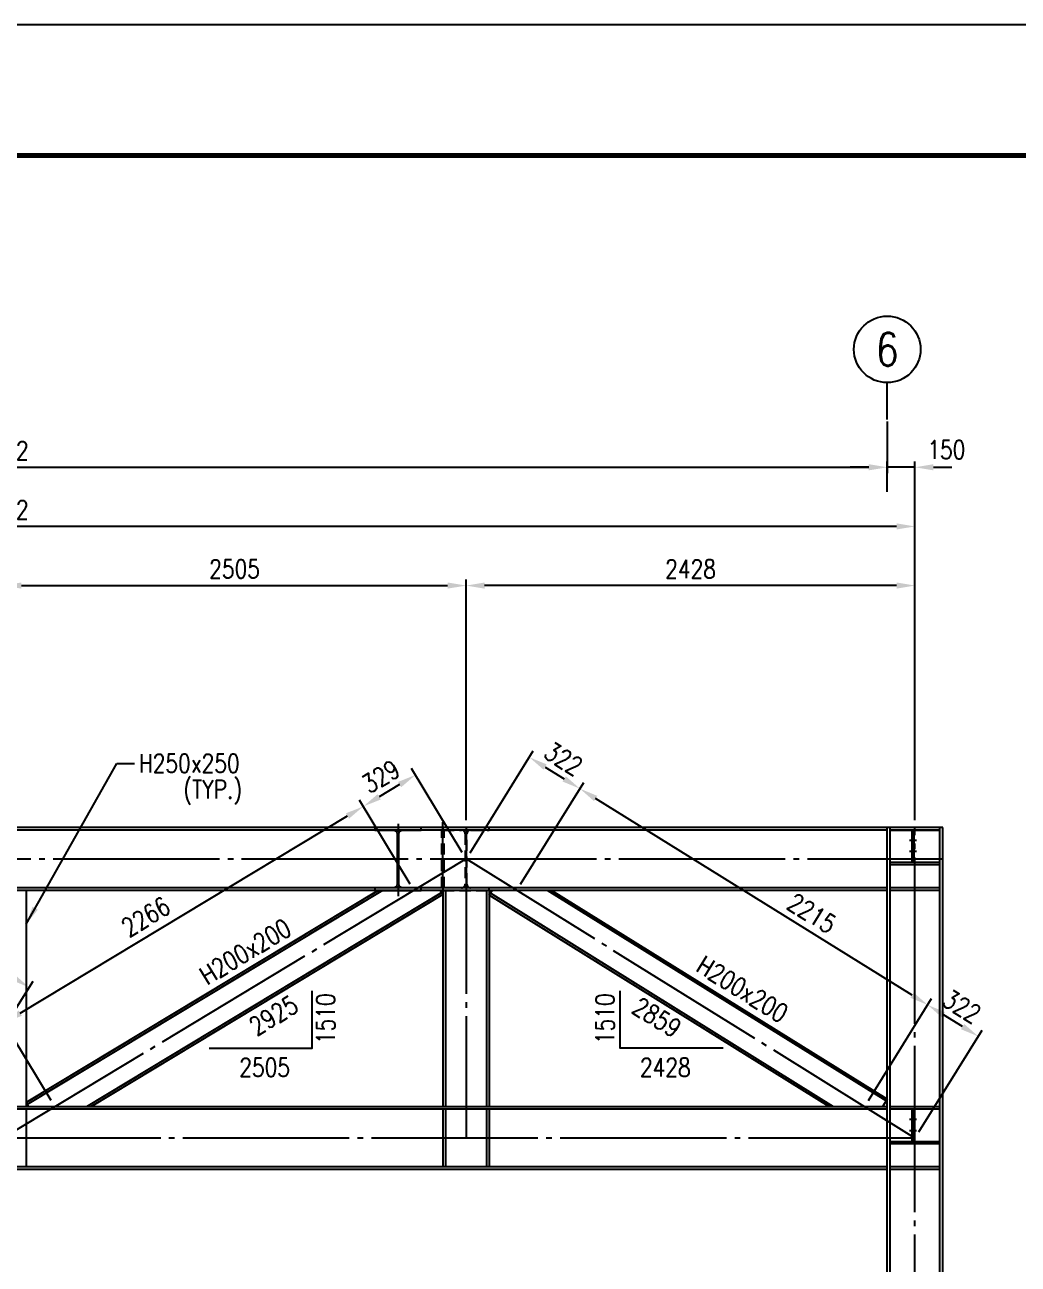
# Model space of a CAD drawing. Header units: millimetres. Extents: x 0 to 232280, y -26939 to 23794.
# Drawn here: x 184552 to 189926, y 17089 to 23794 of the extents above; entities that cross this region are included whole.
import ezdxf
from ezdxf.enums import TextEntityAlignment as Align

# ---------------------------------------------------------------- set-up
doc = ezdxf.new("R2010")
doc.units = ezdxf.units.MM
doc.header["$LTSCALE"] = 30
doc.linetypes.add('JNK-CENTER', pattern=[34, 30, -1.5, 1, -1.5])
doc.linetypes.add('JNK-HIDDEN', pattern=[3, 2, -1])
for name, color, linetype in [('CEN-R', 1, 'JNK-CENTER'), ('CON-C', 4, 'Continuous'), ('CON-G', 3, 'Continuous'), ('CON-W', 7, 'Continuous'), ('CON-Y', 2, 'Continuous'), ('Dim-W', 7, 'Continuous'), ('HID-Y', 2, 'JNK-HIDDEN'), ('STL-OBJT', 7, 'Continuous')]:
    doc.layers.add(name, color=color, linetype=linetype)
doc.styles.add('SIMPLEX', font='simplex.shx', dxfattribs={"width": 0.8})
doc.dimstyles.new('DIM35', dxfattribs={"dimscale": 35, "dimtxt": 2.5, "dimasz": 2.5, "dimexe": 0.8, "dimexo": 1, "dimgap": 1, "dimtad": 1, "dimdec": 1, "dimdsep": 46, "dimtxsty": 'SIMPLEX', "dimcen": 0, "dimclrd": 7, "dimclre": 7, "dimclrt": 2, "dimadec": 1, "dimazin": 2, "dimtfac": 1, "dimtdec": 1, "dimtix": 1, "dimtmove": 2, "dimatfit": 2, "dimfxl": 1, "dimtfill": 1, "dimarcsym": 1})
doc.dimstyles.new('DIM40', dxfattribs={"dimscale": 40, "dimtxt": 2.5, "dimasz": 2.5, "dimexe": 1, "dimexo": 1, "dimgap": 1, "dimtad": 1, "dimdec": 0, "dimdsep": 46, "dimtxsty": 'SIMPLEX', "dimcen": 0, "dimclrd": 7, "dimclre": 7, "dimclrt": 2, "dimadec": 1, "dimazin": 2, "dimtfac": 1, "dimtdec": 0, "dimtix": 1, "dimtmove": 2, "dimatfit": 2, "dimfxl": 1, "dimtolj": 1, "dimtzin": 0, "dimarcsym": 1})

# ---------------------------------------------------------------- blocks, each defined once
blk = doc.blocks.new('TITLE')
at = {"color": 7}
blk.add_line((841, 594.85), (0, 594.85), dxfattribs=at)
at = {"color": 7, "const_width": 0.707}
blk.add_lwpolyline([(823.32, 577.17), (27.94, 577.17)], dxfattribs=at)
blk = doc.blocks.new('*D2050')
at = {"layer": 'DEFPOINTS', "color": 0, "transparency": 16777216}
for p in [(186939.3, 20760.3), (184434.3, 19471.1), (186939.3, 19451.1)]:
    blk.add_point(p, dxfattribs=at)
at = {"layer": 'Dim-W', "color": 7, "linetype": 'ByBlock', "lineweight": -2, "transparency": 16777216}
for p, q in [((184434.3, 19511.1), (184434.3, 20792.3)), ((186939.3, 19491.1), (186939.3, 20792.3)), ((184534.3, 20760.3), (186839.3, 20760.3))]:
    blk.add_line(p, q, dxfattribs=at)
at = {"layer": 'Dim-W', "color": 7, "transparency": 16777216}
for points in [[(184534.3, 20777), (184534.3, 20743.7), (184434.3, 20760.3)], [(186839.3, 20777), (186839.3, 20743.7), (186939.3, 20760.3)]]:
    blk.add_solid(points, dxfattribs=at)
at = {"layer": 'Dim-W', "color": 2, "transparency": 16777216, "insert": (185686.8, 20850.3), "char_height": 100, "attachment_point": 5, "style": 'SIMPLEX', "bg_fill": 3, "box_fill_scale": 1.1, "bg_fill_color": 256, "bg_fill_true_color": 13158600, "bg_fill_transparency": 0}
blk.add_mtext('2505', dxfattribs=at)
blk = doc.blocks.new('*D2052')
at = {"layer": 'DEFPOINTS', "color": 0, "transparency": 16777216}
for p in [(179505.3, 21080.3), (179505.3, 19451.1), (189367.3, 19451.1)]:
    blk.add_point(p, dxfattribs=at)
at = {"layer": 'Dim-W', "color": 7, "linetype": 'ByBlock', "lineweight": -2, "transparency": 16777216}
for p, q in [((179505.3, 19491.1), (179505.3, 21112.3)), ((189267.3, 21080.3), (179605.3, 21080.3)), ((189367.3, 19491.1), (189367.3, 21112.3))]:
    blk.add_line(p, q, dxfattribs=at)
at = {"layer": 'Dim-W', "color": 7, "transparency": 16777216}
for points in [[(179605.3, 21097), (179605.3, 21063.7), (179505.3, 21080.3)], [(189267.3, 21097), (189267.3, 21063.7), (189367.3, 21080.3)]]:
    blk.add_solid(points, dxfattribs=at)
at = {"layer": 'Dim-W', "color": 2, "transparency": 16777216, "insert": (184436.3, 21170.3), "char_height": 100, "attachment_point": 5, "style": 'SIMPLEX', "bg_fill": 3, "box_fill_scale": 1.1, "bg_fill_color": 256, "bg_fill_true_color": 13158600, "bg_fill_transparency": 0}
blk.add_mtext('9862', dxfattribs=at)
blk = doc.blocks.new('*D2053')
at = {"layer": 'DEFPOINTS', "color": 0, "ltscale": 0.5, "transparency": 16777216}
for p in [(186939.3, 20760.3), (186939.3, 20760.3), (189367.3, 19491.1)]:
    blk.add_point(p, dxfattribs=at)
at = {"layer": 'Dim-W', "color": 7, "linetype": 'ByBlock', "lineweight": -2, "ltscale": 0.5, "transparency": 16777216}
for p, q in [((189367.3, 19531.1), (189367.3, 20800.3)), ((189267.3, 20760.3), (187039.3, 20760.3))]:
    blk.add_line(p, q, dxfattribs=at)
at = {"layer": 'Dim-W', "color": 7, "ltscale": 0.5, "transparency": 16777216}
for points in [[(187039.3, 20777), (187039.3, 20743.7), (186939.3, 20760.3)], [(189267.3, 20777), (189267.3, 20743.7), (189367.3, 20760.3)]]:
    blk.add_solid(points, dxfattribs=at)
at = {"layer": 'Dim-W', "color": 2, "ltscale": 0.5, "transparency": 16777216, "insert": (188153.3, 20850.3), "char_height": 100, "attachment_point": 5, "style": 'SIMPLEX'}
blk.add_mtext('\\A1;2428', dxfattribs=at)
blk = doc.blocks.new('*D2056')
at = {"layer": 'DEFPOINTS', "color": 0, "transparency": 16777216}
for p in [(179655.3, 21688.3), (189217.3, 21688.3), (189217.3, 21400.3)]:
    blk.add_point(p, dxfattribs=at)
at = {"layer": 'Dim-W', "color": 7, "linetype": 'ByBlock', "lineweight": -2, "transparency": 16777216}
for p, q in [((179655.3, 21648.3), (179655.3, 21368.3)), ((189217.3, 21648.3), (189217.3, 21368.3)), ((179755.3, 21400.3), (189117.3, 21400.3))]:
    blk.add_line(p, q, dxfattribs=at)
at = {"layer": 'Dim-W', "color": 7, "transparency": 16777216}
for points in [[(179755.3, 21417), (179755.3, 21383.7), (179655.3, 21400.3)], [(189117.3, 21417), (189117.3, 21383.7), (189217.3, 21400.3)]]:
    blk.add_solid(points, dxfattribs=at)
at = {"layer": 'Dim-W', "color": 2, "transparency": 16777216, "insert": (184436.3, 21490.3), "char_height": 100, "attachment_point": 5, "style": 'SIMPLEX', "bg_fill": 3, "box_fill_scale": 1.1, "bg_fill_color": 256, "bg_fill_true_color": 13158600, "bg_fill_transparency": 0}
blk.add_mtext('9562', dxfattribs=at)
blk = doc.blocks.new('*D2059')
at = {"layer": 'DEFPOINTS', "color": 0, "transparency": 16777216}
for p in [(189217.3, 21400.3), (189217.3, 21227.2), (189367.3, 20608.5)]:
    blk.add_point(p, dxfattribs=at)
at = {"layer": 'Dim-W', "color": 7, "linetype": 'ByBlock', "lineweight": -2, "transparency": 16777216}
for p, q in [((189117.3, 21400.3), (189017.3, 21400.3)), ((189217.3, 21267.2), (189217.3, 21432.3)), ((189367.3, 21400.3), (189217.3, 21400.3)), ((189367.3, 20648.5), (189367.3, 21432.3)), ((189467.3, 21400.3), (189567.3, 21400.3))]:
    blk.add_line(p, q, dxfattribs=at)
at = {"layer": 'Dim-W', "color": 7, "transparency": 16777216}
blk.add_solid([(189117.3, 21417), (189117.3, 21383.7), (189217.3, 21400.3)], dxfattribs=at)
at = {"layer": 'Dim-W', "color": 2, "transparency": 16777216, "insert": (189537.3, 21495.6), "char_height": 100, "attachment_point": 5, "style": 'SIMPLEX', "bg_fill": 3, "box_fill_scale": 1.1, "bg_fill_color": 256, "bg_fill_true_color": 13158600, "bg_fill_transparency": 0}
blk.add_mtext('150', dxfattribs=at)
at = {"layer": 'Dim-W', "color": 7, "transparency": 16777216}
blk.add_solid([(189467.3, 21417), (189467.3, 21383.7), (189367.3, 21400.3)], dxfattribs=at)
blk = doc.blocks.new('*D1977')
at = {"layer": 'DEFPOINTS', "color": 0, "ltscale": 0.5, "transparency": 16777216}
for p in [(189436.2, 18491.5), (189093.9, 17941.1), (189367.3, 17771.1)]:
    blk.add_point(p, dxfattribs=at)
at = {"layer": 'Dim-W', "color": 7, "linetype": 'ByBlock', "lineweight": -2, "ltscale": 0.5, "transparency": 16777216}
for p, q in [((189115, 17975.1), (189457.3, 18525.5)), ((189624.6, 18374.3), (189521.1, 18438.7)), ((189388.4, 17805.1), (189730.7, 18355.5))]:
    blk.add_line(p, q, dxfattribs=at)
at = {"layer": 'Dim-W', "color": 7, "ltscale": 0.5, "transparency": 16777216}
for points in [[(189529.9, 18452.8), (189512.3, 18424.5), (189436.2, 18491.5)], [(189633.4, 18388.5), (189615.8, 18360.1), (189709.6, 18321.5)]]:
    blk.add_solid(points, dxfattribs=at)
at = {"layer": 'Dim-W', "color": 2, "ltscale": 0.5, "transparency": 16777216, "insert": (189620.4, 18482.9), "char_height": 100, "attachment_point": 5, "rotation": 328.12206, "style": 'SIMPLEX'}
blk.add_mtext('\\A1;322', dxfattribs=at)
blk = doc.blocks.new('*D1978')
at = {"layer": 'DEFPOINTS', "color": 0, "ltscale": 0.5, "transparency": 16777216}
for p in [(187554.9, 19661.5), (187212.6, 19111.1), (189093.9, 17941.1)]:
    blk.add_point(p, dxfattribs=at)
at = {"layer": 'Dim-W', "color": 7, "linetype": 'ByBlock', "lineweight": -2, "ltscale": 0.5, "transparency": 16777216}
for p, q in [((187233.7, 19145.1), (187576, 19695.5)), ((189351.3, 18544.3), (187639.8, 19608.7)), ((189115, 17975.1), (189457.3, 18525.5))]:
    blk.add_line(p, q, dxfattribs=at)
at = {"layer": 'Dim-W', "color": 7, "ltscale": 0.5, "transparency": 16777216}
for points in [[(187648.6, 19622.8), (187631, 19594.5), (187554.9, 19661.5)], [(189360.1, 18558.5), (189342.5, 18530.1), (189436.2, 18491.5)]]:
    blk.add_solid(points, dxfattribs=at)
at = {"layer": 'Dim-W', "color": 2, "ltscale": 0.5, "transparency": 16777216, "insert": (188809.4, 18987.3), "char_height": 100, "attachment_point": 5, "rotation": 328.12206, "style": 'SIMPLEX'}
blk.add_mtext('\\A1;2215', dxfattribs=at)
blk = doc.blocks.new('*D1979')
at = {"layer": 'DEFPOINTS', "color": 0, "ltscale": 0.5, "transparency": 16777216}
for p in [(187554.9, 19661.5), (186939.3, 19281.1), (187212.6, 19111.1)]:
    blk.add_point(p, dxfattribs=at)
at = {"layer": 'Dim-W', "color": 7, "linetype": 'ByBlock', "lineweight": -2, "ltscale": 0.5, "transparency": 16777216}
for p, q in [((186960.4, 19315.1), (187302.7, 19865.5)), ((187366.5, 19778.7), (187470, 19714.3)), ((187233.7, 19145.1), (187576, 19695.5))]:
    blk.add_line(p, q, dxfattribs=at)
at = {"layer": 'Dim-W', "color": 7, "ltscale": 0.5, "transparency": 16777216}
for points in [[(187375.3, 19792.8), (187357.7, 19764.5), (187281.6, 19831.5)], [(187478.8, 19728.5), (187461.2, 19700.1), (187554.9, 19661.5)]]:
    blk.add_solid(points, dxfattribs=at)
at = {"layer": 'Dim-W', "color": 2, "ltscale": 0.5, "transparency": 16777216, "insert": (187465.8, 19822.9), "char_height": 100, "attachment_point": 5, "rotation": 328.12206, "style": 'SIMPLEX'}
blk.add_mtext('\\A1;322', dxfattribs=at)
blk = doc.blocks.new('*D1980')
at = {"layer": 'DEFPOINTS', "color": 0, "ltscale": 0.5, "transparency": 16777216}
for p in [(186383.3, 19565.5), (186939.3, 19281.1), (186657.3, 19111.1)]:
    blk.add_point(p, dxfattribs=at)
at = {"layer": 'Dim-W', "color": 7, "linetype": 'ByBlock', "lineweight": -2, "ltscale": 0.5, "transparency": 16777216}
for p, q in [((186918.6, 19315.4), (186644.7, 19769.8)), ((186579.7, 19683.9), (186469, 19617.2)), ((186636.6, 19145.4), (186362.7, 19599.8))]:
    blk.add_line(p, q, dxfattribs=at)
at = {"layer": 'Dim-W', "color": 7, "ltscale": 0.5, "transparency": 16777216}
for points in [[(186571.1, 19698.2), (186588.3, 19669.6), (186665.4, 19735.5)], [(186460.4, 19631.4), (186477.6, 19602.9), (186383.3, 19565.5)]]:
    blk.add_solid(points, dxfattribs=at)
at = {"layer": 'Dim-W', "color": 2, "ltscale": 0.5, "transparency": 16777216, "insert": (186477.9, 19727.6), "char_height": 100, "attachment_point": 5, "rotation": 31.08134, "style": 'SIMPLEX'}
blk.add_mtext('\\A1;329', dxfattribs=at)
blk = doc.blocks.new('*D1981')
at = {"layer": 'DEFPOINTS', "color": 0, "ltscale": 0.5, "transparency": 16777216}
for p in [(184442.4, 18395.5), (184716.3, 17941.1), (184434.3, 17771.1)]:
    blk.add_point(p, dxfattribs=at)
at = {"layer": 'Dim-W', "color": 7, "linetype": 'ByBlock', "lineweight": -2, "ltscale": 0.5, "transparency": 16777216}
for p, q in [((184695.6, 17975.4), (184421.7, 18429.8)), ((184246, 18277.2), (184356.7, 18343.9)), ((184413.6, 17805.4), (184139.7, 18259.8))]:
    blk.add_line(p, q, dxfattribs=at)
at = {"layer": 'Dim-W', "color": 7, "ltscale": 0.5, "transparency": 16777216}
for points in [[(184348.1, 18358.2), (184365.3, 18329.6), (184442.4, 18395.5)], [(184237.4, 18291.4), (184254.6, 18262.9), (184160.4, 18225.5)]]:
    blk.add_solid(points, dxfattribs=at)
at = {"layer": 'Dim-W', "color": 2, "ltscale": 0.5, "transparency": 16777216, "insert": (184196.7, 18362.3), "char_height": 100, "attachment_point": 5, "rotation": 31.08134, "style": 'SIMPLEX'}
blk.add_mtext('\\A1;329', dxfattribs=at)
blk = doc.blocks.new('*D1982')
at = {"layer": 'DEFPOINTS', "color": 0, "ltscale": 0.5, "transparency": 16777216}
for p in [(186383.3, 19565.5), (186657.3, 19111.1), (184716.3, 17941.1)]:
    blk.add_point(p, dxfattribs=at)
at = {"layer": 'Dim-W', "color": 7, "linetype": 'ByBlock', "lineweight": -2, "ltscale": 0.5, "transparency": 16777216}
for p, q in [((186636.6, 19145.4), (186362.7, 19599.8)), ((184528, 18447.2), (186297.7, 19513.9)), ((184695.6, 17975.4), (184421.7, 18429.8))]:
    blk.add_line(p, q, dxfattribs=at)
at = {"layer": 'Dim-W', "color": 7, "ltscale": 0.5, "transparency": 16777216}
for points in [[(186289.1, 19528.2), (186306.3, 19499.6), (186383.3, 19565.5)], [(184519.4, 18461.4), (184536.6, 18432.9), (184442.4, 18395.5)]]:
    blk.add_solid(points, dxfattribs=at)
at = {"layer": 'Dim-W', "color": 2, "ltscale": 0.5, "transparency": 16777216, "insert": (185207, 18969), "char_height": 100, "attachment_point": 5, "rotation": 31.08134, "style": 'SIMPLEX'}
blk.add_mtext('\\A1;2266', dxfattribs=at)
blk = doc.blocks.new('*D2064')
at = {"layer": 'DEFPOINTS', "color": 0, "ltscale": 0.5, "transparency": 16777216}
for p in [(182731.5, 19756.2), (182322.2, 19111.1), (184166.3, 17941.1)]:
    blk.add_point(p, dxfattribs=at)
at = {"layer": 'Dim-W', "color": 7, "linetype": 'ByBlock', "lineweight": -2, "ltscale": 0.5, "transparency": 16777216}
for p, q in [((182343.6, 19144.9), (182752.9, 19789.9)), ((184491.1, 18639.7), (182815.9, 19702.6)), ((184187.8, 17974.9), (184597, 18619.9))]:
    blk.add_line(p, q, dxfattribs=at)
at = {"layer": 'Dim-W', "color": 7, "ltscale": 0.5, "transparency": 16777216}
for points in [[(182824.8, 19716.7), (182807, 19688.5), (182731.5, 19756.2)], [(184500.1, 18653.8), (184482.2, 18625.7), (184575.6, 18586.2)]]:
    blk.add_solid(points, dxfattribs=at)
at = {"layer": 'Dim-W', "color": 2, "ltscale": 0.5, "transparency": 16777216, "insert": (183701.7, 19247.2), "char_height": 100, "attachment_point": 5, "rotation": 327.60676, "style": 'SIMPLEX'}
blk.add_mtext('\\A1;2184', dxfattribs=at)
blk = doc.blocks.new('col-line')
at = {"layer": 'CON-Y'}
blk.add_line((0, 3), (0, 8), dxfattribs=at)
blk.add_circle((0, 12.5), 4.5, dxfattribs=at)
at = {"layer": 'CON-C', "style": 'SIMPLEX', "width": 0.8}
blk.add_attdef('1', text='', height=4.5, dxfattribs=at).set_placement((0, 12.5), align=Align.MIDDLE_CENTER)

msp = doc.modelspace()

# ---------------------------------------------------------------- linework, layer by layer
at = {"layer": 'CEN-R'}
for p, q in [((189375.14, 19381.12), (189336.9, 19381.12)), ((189375.14, 19321.12), (189336.9, 19321.12)), ((168385.27, 19281.12), (189517.27, 19281.12)), ((186939.27, 19281.12), (184434.27, 17771.12)), ((189367.27, 17771.12), (186939.27, 19281.12)), ((189375.14, 17871.12), (189336.9, 17871.12)), ((189367.27, 17771.12), (179355.27, 17771.12)), ((189375.14, 17811.12), (189336.9, 17811.12))]:
    msp.add_line(p, q, dxfattribs=at)
at = {"layer": 'CON-G'}
for p, q in [((189502.27, 15451.12), (189502.27, 19451.12)), ((189517.27, 15451.12), (189517.27, 19451.12)), ((189232.27, 19263.12), (189502.27, 19263.12)), ((189232.27, 19263.12), (189502.27, 19263.12)), ((189232.27, 19251.12), (189502.27, 19251.12)), ((189232.27, 19251.12), (189502.27, 19251.12)), ((189217.27, 19125.12), (179655.27, 19125.12)), ((189217.27, 19111.12), (179655.27, 19111.12)), ((189217.27, 19111.12), (179655.27, 19111.12)), ((186463.55, 19111.12), (184559.27, 17963.24)), ((184559.27, 19111.12), (184559.27, 17941.12)), ((186486.79, 19111.12), (184565.47, 17952.96)), ((186814.27, 19089.01), (186800.94, 19111.12)), ((186814.27, 19111.12), (186814.27, 17941.12)), ((186828.27, 19111.12), (186828.27, 17941.12)), ((187050.27, 19111.12), (187050.27, 17941.12)), ((187064.27, 19111.12), (187064.27, 17941.12)), ((187064.27, 19085.62), (187080.13, 19111.12)), ((189210.94, 17971.98), (187379.26, 19111.12)), ((189217.27, 17982.17), (187401.98, 19111.12)), ((189502.27, 19125.12), (189232.27, 19125.12)), ((189502.27, 19111.12), (189232.27, 19111.12)), ((189502.27, 19111.12), (189232.27, 19111.12)), ((186808.08, 19099.29), (184886.75, 17941.12)), ((186814.27, 19089.01), (184910, 17941.12)), ((188904.57, 17941.12), (187064.27, 19085.62)), ((188927.29, 17941.12), (187070.61, 19095.81)), ((189217.27, 17982.17), (189191.74, 17941.12)), ((189217.27, 17941.12), (179655.27, 17941.12)), ((189217.27, 17927.12), (179655.27, 17927.12)), ((184559.27, 17963.24), (184572.6, 17941.12)), ((184559.27, 17927.12), (184559.27, 17615.12)), ((186814.27, 17927.12), (186814.27, 17615.12)), ((186828.27, 17927.12), (186828.27, 17615.12)), ((187050.27, 17927.12), (187050.27, 17615.12)), ((187064.27, 17927.12), (187064.27, 17615.12)), ((189502.27, 17941.12), (189233.27, 17941.12)), ((189502.27, 17927.12), (189233.27, 17927.12)), ((189351.27, 17753.12), (189351.27, 17927.12)), ((189363.27, 17753.12), (189363.27, 17927.12)), ((189231.27, 17753.12), (189502.27, 17753.12)), ((189231.27, 17753.12), (189502.27, 17753.12)), ((189231.27, 17741.12), (189502.27, 17741.12)), ((189231.27, 17741.12), (189502.27, 17741.12)), ((189217.27, 17615.12), (179655.27, 17615.12)), ((189217.27, 17601.12), (179655.27, 17601.12)), ((189501.27, 17615.12), (189233.27, 17615.12)), ((189501.27, 17601.12), (189233.27, 17601.12))]:
    msp.add_line(p, q, dxfattribs=at)
at = {"layer": 'Dim-W', "ltscale": 0.5}
for points in [[(185549.61, 18257.76), (186106.67, 18257.76), (186106.67, 18568.03)], [(188328.94, 18257.76), (187771.88, 18257.76), (187771.88, 18568.03)]]:
    msp.add_lwpolyline(points, dxfattribs=at)
at = {"layer": 'HID-Y'}
for p, q in [((189363.27, 19392.62), (189351.27, 19392.62)), ((189363.27, 19369.62), (189351.27, 19369.62)), ((189363.27, 19332.62), (189351.27, 19332.62)), ((189363.27, 19309.62), (189351.27, 19309.62)), ((189363.27, 17882.62), (189351.27, 17882.62)), ((189363.27, 17859.62), (189351.27, 17859.62)), ((189363.27, 17822.62), (189351.27, 17822.62)), ((189363.27, 17799.62), (189351.27, 17799.62))]:
    msp.add_line(p, q, dxfattribs=at)

# ---------------------------------------------------------------- block references
at = {"linetype": 'ByBlock', "xscale": 39.99999999599994, "yscale": 39.99999999599994, "zscale": 39.99999999599994}
msp.add_blockref('TITLE', (162938.05, 0), dxfattribs=at)

# ---------------------------------------------------------------- texts
at = {"layer": 'CON-Y', "style": 'SIMPLEX', "width": 0.8}
for p in [(186229.6, 18279.54), (187740.46, 18279.54)]:
    msp.add_text('1510', height=100, rotation=90, dxfattribs=at).set_placement(p)
for s, p in [('2505', (185712.6, 18103.99)), ('2428', (187880.23, 18103.99))]:
    msp.add_text(s, height=100, dxfattribs=at).set_placement(p)
at = {"layer": 'Dim-W', "color": 2, "style": 'SIMPLEX', "width": 0.8}
for rotation, p in [(31.081338, (185537.48, 18596.54)), (328.122063, (188175.78, 18677.92))]:
    msp.add_text('H200x200', height=100, rotation=rotation, dxfattribs=at).set_placement(p)
at = {"layer": 'Dim-W', "color": 2, "char_height": 100, "attachment_point": 5, "style": 'SIMPLEX'}
for s, insert, rotation in [('2925', (185898.26, 18434.71), 31.081338), ('2859', (187971.35, 18423.99), 328.122063)]:
    msp.add_mtext(s, dxfattribs=dict(at, insert=insert, rotation=rotation))

# ---------------------------------------------------------------- dimensions: what is measured, and where the dimension line sits
at = {"layer": 'Dim-W', "ltscale": 0.5}
dim = msp.add_linear_dim(base=(189436.2, 18491.49), p1=(189367.27, 17771.12), p2=(189093.92, 17941.12), angle=148.122063, dimstyle='DIM40', dxfattribs=at)
dim.commit()
dim.dimension.update_dxf_attribs({"geometry": '*D1977', "text_midpoint": (189620.41, 18482.91)})
dim = msp.add_linear_dim(base=(184442.38, 18395.53), p1=(184434.27, 17771.12), p2=(184716.29, 17941.12), angle=211.081338, dimstyle='DIM40', dxfattribs=at)
dim.commit()
dim.dimension.update_dxf_attribs({"geometry": '*D1981', "text_midpoint": (184196.71, 18362.34), "dimtype": 160})

# ---------------------------------------------------------------- next in the draw order: dimensions: what is measured, and where the dimension line sits
at = {"layer": 'Dim-W'}
dim = msp.add_linear_dim(base=(189217.27, 21400.34), p1=(179655.27, 21688.32), p2=(189217.27, 21688.32), dimstyle='DIM35', override={"dimscale": 40}, dxfattribs=at)
dim.commit()
dim.dimension.update_dxf_attribs({"geometry": '*D2056', "text_midpoint": (184436.27, 21490.34)})
dim = msp.add_linear_dim(base=(186939.27, 20760.34), p1=(184434.27, 19471.12), p2=(186939.27, 19451.12), angle=180, dimstyle='DIM35', override={"dimscale": 40}, dxfattribs=at)
dim.commit()
dim.dimension.update_dxf_attribs({"geometry": '*D2050', "text_midpoint": (185686.77, 20850.34)})

# ---------------------------------------------------------------- next in the draw order: block references
at = {"layer": 'CON-W', "xscale": 40, "yscale": 40, "zscale": 40}
msp.add_blockref('col-line', (189217.27, 21538.27), dxfattribs=at).add_auto_attribs({'1': '6'})

# ---------------------------------------------------------------- next in the draw order: dimensions: what is measured, and where the dimension line sits
at = {"layer": 'Dim-W'}
dim = msp.add_linear_dim(base=(179505.27, 21080.34), p1=(189367.27, 19451.12), p2=(179505.27, 19451.12), angle=180, dimstyle='DIM35', override={"dimscale": 40}, dxfattribs=at)
dim.commit()
dim.dimension.update_dxf_attribs({"geometry": '*D2052', "text_midpoint": (184436.27, 21170.34)})

# ---------------------------------------------------------------- next in the draw order: linework, layer by layer
at = {"layer": 'CEN-R'}
for p, q in [((186571.27, 19472.15), (186571.27, 19080.23)), ((186814.27, 19125.12), (186814.27, 19481.08)), ((186939.27, 19451.12), (186939.27, 17771.12)), ((189367.27, 15329.72), (189367.27, 19451.12))]:
    msp.add_line(p, q, dxfattribs=at)
at = {"layer": 'CON-G'}
for p, q in [((189517.27, 19451.12), (179505.27, 19451.12)), ((189217.27, 15451.12), (189217.27, 19451.12)), ((189232.27, 15451.12), (189232.27, 19451.12)), ((189217.27, 19437.12), (179655.27, 19437.12)), ((189502.27, 19437.12), (189232.27, 19437.12)), ((189232.27, 19437.12), (189502.27, 19437.12)), ((189351.27, 19263.12), (189351.27, 19437.12)), ((189363.27, 19263.12), (189363.27, 19437.12))]:
    msp.add_line(p, q, dxfattribs=at)
msp.add_lwpolyline([(186696.27, 19111.12), (186696.27, 19125.12), (186595.77, 19125.12, -0.4142136), (186575.77, 19145.12), (186575.77, 19417.12, -0.4142136), (186595.77, 19437.12), (186696.27, 19437.12), (186696.27, 19451.12), (186446.27, 19451.12), (186446.27, 19437.12), (186546.77, 19437.12, -0.4142136), (186566.77, 19417.12), (186566.77, 19145.12, -0.4142136), (186546.77, 19125.12), (186446.27, 19125.12), (186446.27, 19111.12)], format="xyb", close=True, dxfattribs=at)
at = {"layer": 'HID-Y'}
for p, q in [((186807.27, 19125.12), (186807.27, 19437.12)), ((186821.27, 19125.12), (186821.27, 19437.12))]:
    msp.add_line(p, q, dxfattribs=at)
msp.add_lwpolyline([(187064.27, 19111.12), (187064.27, 19125.12), (186963.77, 19125.12, -0.4142136), (186943.77, 19145.12), (186943.77, 19417.12, -0.4142136), (186963.77, 19437.12), (187064.27, 19437.12), (187064.27, 19451.12), (186814.27, 19451.12), (186814.27, 19437.12), (186914.77, 19437.12, -0.4142136), (186934.77, 19417.12), (186934.77, 19145.12, -0.4142136), (186914.77, 19125.12), (186814.27, 19125.12), (186814.27, 19111.12)], format="xyb", close=True, dxfattribs=at)

# ---------------------------------------------------------------- next in the draw order: texts
at = {"layer": 'CON-Y', "style": 'SIMPLEX', "width": 0.8}
for s, p in [('H250x250', (185169.07, 19748.64)), ('(TYP.)', (185409.07, 19608.38))]:
    msp.add_text(s, height=100, dxfattribs=at).set_placement(p)

# ---------------------------------------------------------------- next in the draw order: dimensions: what is measured, and where the dimension line sits
at = {"layer": 'Dim-W', "ltscale": 0.5}
for base, p1, p2, angle, picture, middle in [((186939.27, 20760.34), (189367.27, 19491.12), (186939.27, 20760.34), 180, '*D2053', (188153.27, 20850.34)), ((187554.9, 19661.49), (186939.27, 19281.12), (187212.62, 19111.12), 148.122063, '*D1979', (187465.76, 19822.91)), ((182731.47, 19756.16), (184166.33, 17941.12), (182322.22, 19111.12), 147.606761, '*D2064', (183701.73, 19247.16)), ((186383.34, 19565.53), (186939.27, 19281.12), (186657.25, 19111.12), 211.081338, '*D1980', (186477.88, 19727.61))]:
    dim = msp.add_linear_dim(base=base, p1=p1, p2=p2, angle=angle, dimstyle='DIM40', dxfattribs=at)
    dim.commit()
    dim.dimension.update_dxf_attribs({"geometry": picture, "text_midpoint": middle})
for base, p1, p2, angle, picture, middle in [((187554.9, 19661.49), (189093.92, 17941.12), (187212.62, 19111.12), 148.122063, '*D1978', (188809.42, 18987.28)), ((186383.34, 19565.53), (184716.29, 17941.12), (186657.25, 19111.12), 211.081338, '*D1982', (185207, 18969))]:
    dim = msp.add_linear_dim(base=base, p1=p1, p2=p2, angle=angle, dimstyle='DIM40', dxfattribs=at)
    dim.commit()
    dim.dimension.update_dxf_attribs({"geometry": picture, "text_midpoint": middle, "dimtype": 160})

# ---------------------------------------------------------------- next in the draw order: leaders
at = {"layer": 'STL-OBJT'}
msp.add_leader([(184559.27, 18927.67), (185050.4, 19798.14), (185145.84, 19798.14)], dimstyle='DIM40', dxfattribs=at)

# ---------------------------------------------------------------- next in the draw order: dimensions: what is measured, and where the dimension line sits
at = {"layer": 'Dim-W'}
dim = msp.add_linear_dim(base=(189217.27, 21400.34), p1=(189367.27, 20608.54), p2=(189217.27, 21227.22), angle=180, dimstyle='DIM35', override={"dimscale": 40}, dxfattribs=at)
dim.commit()
dim.dimension.update_dxf_attribs({"geometry": '*D2059', "text_midpoint": (189537.28, 21495.65), "dimtype": 160})

doc.saveas('drawing.dxf')
